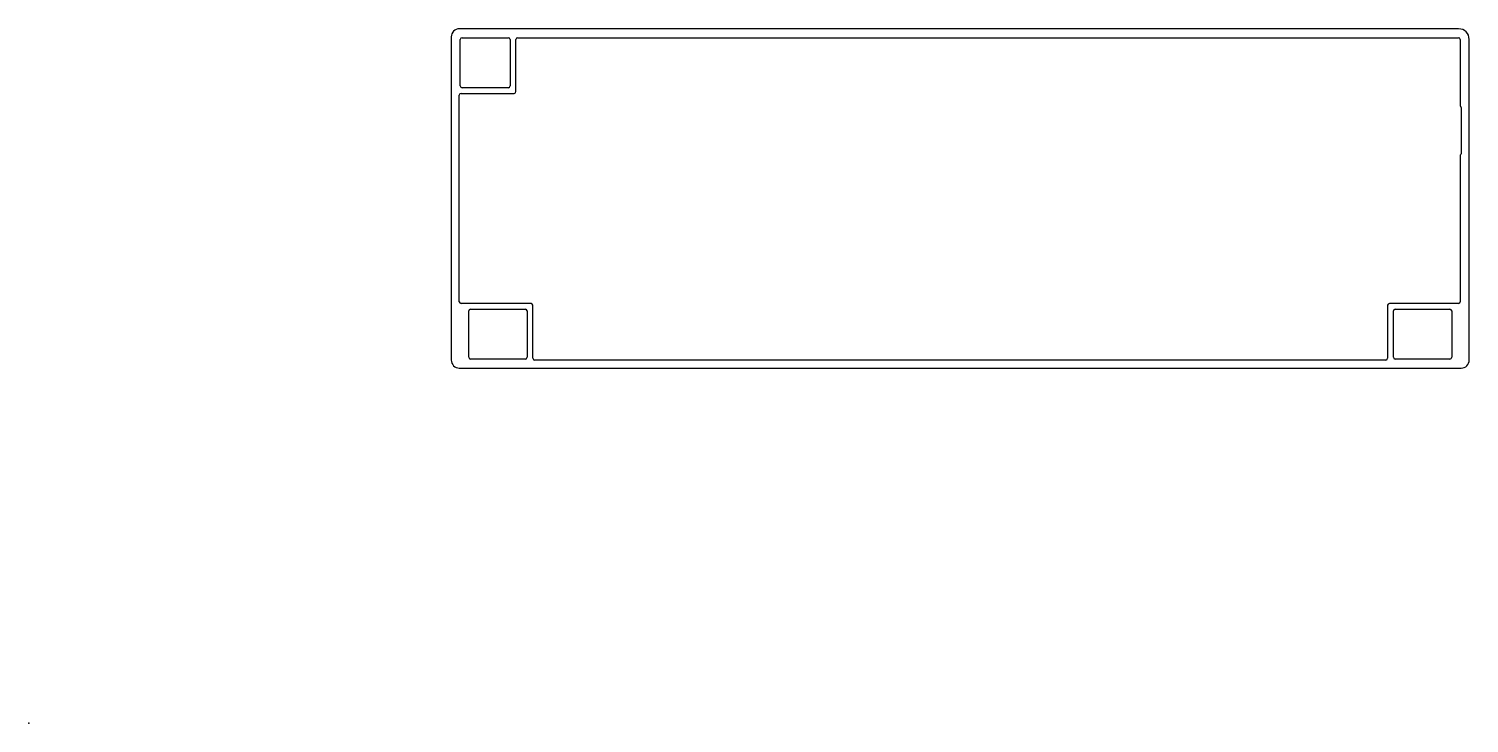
# Model space of a CAD drawing. Header units: centimetres. Extents: x 0 to 40.4, y 0 to 19.5.
import ezdxf

# ---------------------------------------------------------------- set-up
doc = ezdxf.new("R2010")
doc.units = ezdxf.units.CM
doc.header["$MEASUREMENT"] = 0
doc.layers.add('frowner_bakeneko_plate_PLATELESS v2_Sketch3', color=7, linetype='Continuous')

msp = doc.modelspace()

# ---------------------------------------------------------------- linework, layer by layer
at = {"layer": 'frowner_bakeneko_plate_PLATELESS v2_Sketch3'}
for p, q in [((40.136, 19.497, 0.16), (12.086, 19.497, 0.16)), ((11.861, 19.272, 0.16), (11.861, 10.197, 0.16)), ((12.113, 17.894, 0.16), (12.113, 19.194, 0.16)), ((12.163, 19.244, 0.16), (13.463, 19.244, 0.16)), ((13.513, 19.194, 0.16), (13.513, 17.894, 0.16)), ((13.673, 17.734, 0.16), (13.673, 19.195, 0.16)), ((13.723, 19.245, 0.16), (40.135, 19.245, 0.16)), ((40.185, 19.195, 0.16), (40.185, 17.331, 0.16)), ((40.436, 10.197, 0.16), (40.436, 19.197, 0.16)), ((13.463, 17.844, 0.16), (12.163, 17.844, 0.16)), ((12.086, 11.834, 0.16), (12.086, 17.634, 0.16)), ((12.136, 17.684, 0.16), (13.623, 17.684, 0.16)), ((40.207, 17.289, 0.16), (40.207, 15.989, 0.16)), ((40.185, 15.948, 0.16), (40.185, 11.834, 0.16)), ((14.1, 11.784, 0.16), (12.136, 11.784, 0.16)), ((14.15, 10.247, 0.16), (14.15, 11.734, 0.16)), ((38.147, 11.734, 0.16), (38.147, 10.247, 0.16)), ((40.135, 11.784, 0.16), (38.197, 11.784, 0.16)), ((12.351, 10.274, 0.16), (12.351, 11.574, 0.16)), ((12.401, 11.624, 0.16), (13.94, 11.624, 0.16)), ((13.99, 11.574, 0.16), (13.99, 10.274, 0.16)), ((38.307, 10.274, 0.16), (38.307, 11.574, 0.16)), ((38.357, 11.624, 0.16), (39.895, 11.624, 0.16)), ((39.945, 11.574, 0.16), (39.945, 10.274, 0.16)), ((13.94, 10.224, 0.16), (12.401, 10.224, 0.16)), ((38.097, 10.197, 0.16), (14.2, 10.197, 0.16)), ((39.895, 10.224, 0.16), (38.357, 10.224, 0.16)), ((12.086, 9.972, 0.16), (40.211, 9.972, 0.16))]:
    msp.add_line(p, q, dxfattribs=at)
for centre, radius, start, end in [((12.086, 19.272, 0.16), 0.225, 90, 180), ((40.136, 19.197, 0.16), 0.3, 0, 90), ((12.163, 19.194, 0.16), 0.05, 90, 180), ((13.463, 19.194, 0.16), 0.05, 0, 90), ((13.723, 19.195, 0.16), 0.05, 90, 180), ((40.135, 19.195, 0.16), 0.05, 0, 90), ((12.163, 17.894, 0.16), 0.05, 180, 270), ((13.463, 17.894, 0.16), 0.05, 270, 360), ((12.136, 17.634, 0.16), 0.05, 90, 180), ((13.623, 17.734, 0.16), 0.05, 270, 0), ((40.157, 17.289, 0.16), 0.05, 360, 55.9572), ((40.157, 15.989, 0.16), 0.05, 304.0428, 0), ((12.136, 11.834, 0.16), 0.05, 180, 270), ((14.1, 11.734, 0.16), 0.05, 0, 90), ((38.197, 11.734, 0.16), 0.05, 90, 180), ((40.135, 11.834, 0.16), 0.05, 270, 0), ((12.401, 11.574, 0.16), 0.05, 90, 180), ((13.94, 11.574, 0.16), 0.05, 360, 90), ((38.357, 11.574, 0.16), 0.05, 90, 180), ((39.895, 11.574, 0.16), 0.05, 0, 90), ((12.086, 10.197, 0.16), 0.225, 180, 270), ((12.401, 10.274, 0.16), 0.05, 180, 270), ((13.94, 10.274, 0.16), 0.05, 270, 0), ((14.2, 10.247, 0.16), 0.05, 180, 270), ((38.097, 10.247, 0.16), 0.05, 270, 0), ((38.357, 10.274, 0.16), 0.05, 180, 270), ((39.895, 10.274, 0.16), 0.05, 270, 360), ((40.211, 10.197, 0.16), 0.225, 270, 0)]:
    msp.add_arc(centre, radius, start, end, dxfattribs=at)
msp.add_point((0, 0, 0.16), dxfattribs=at)

doc.saveas('drawing.dxf')
